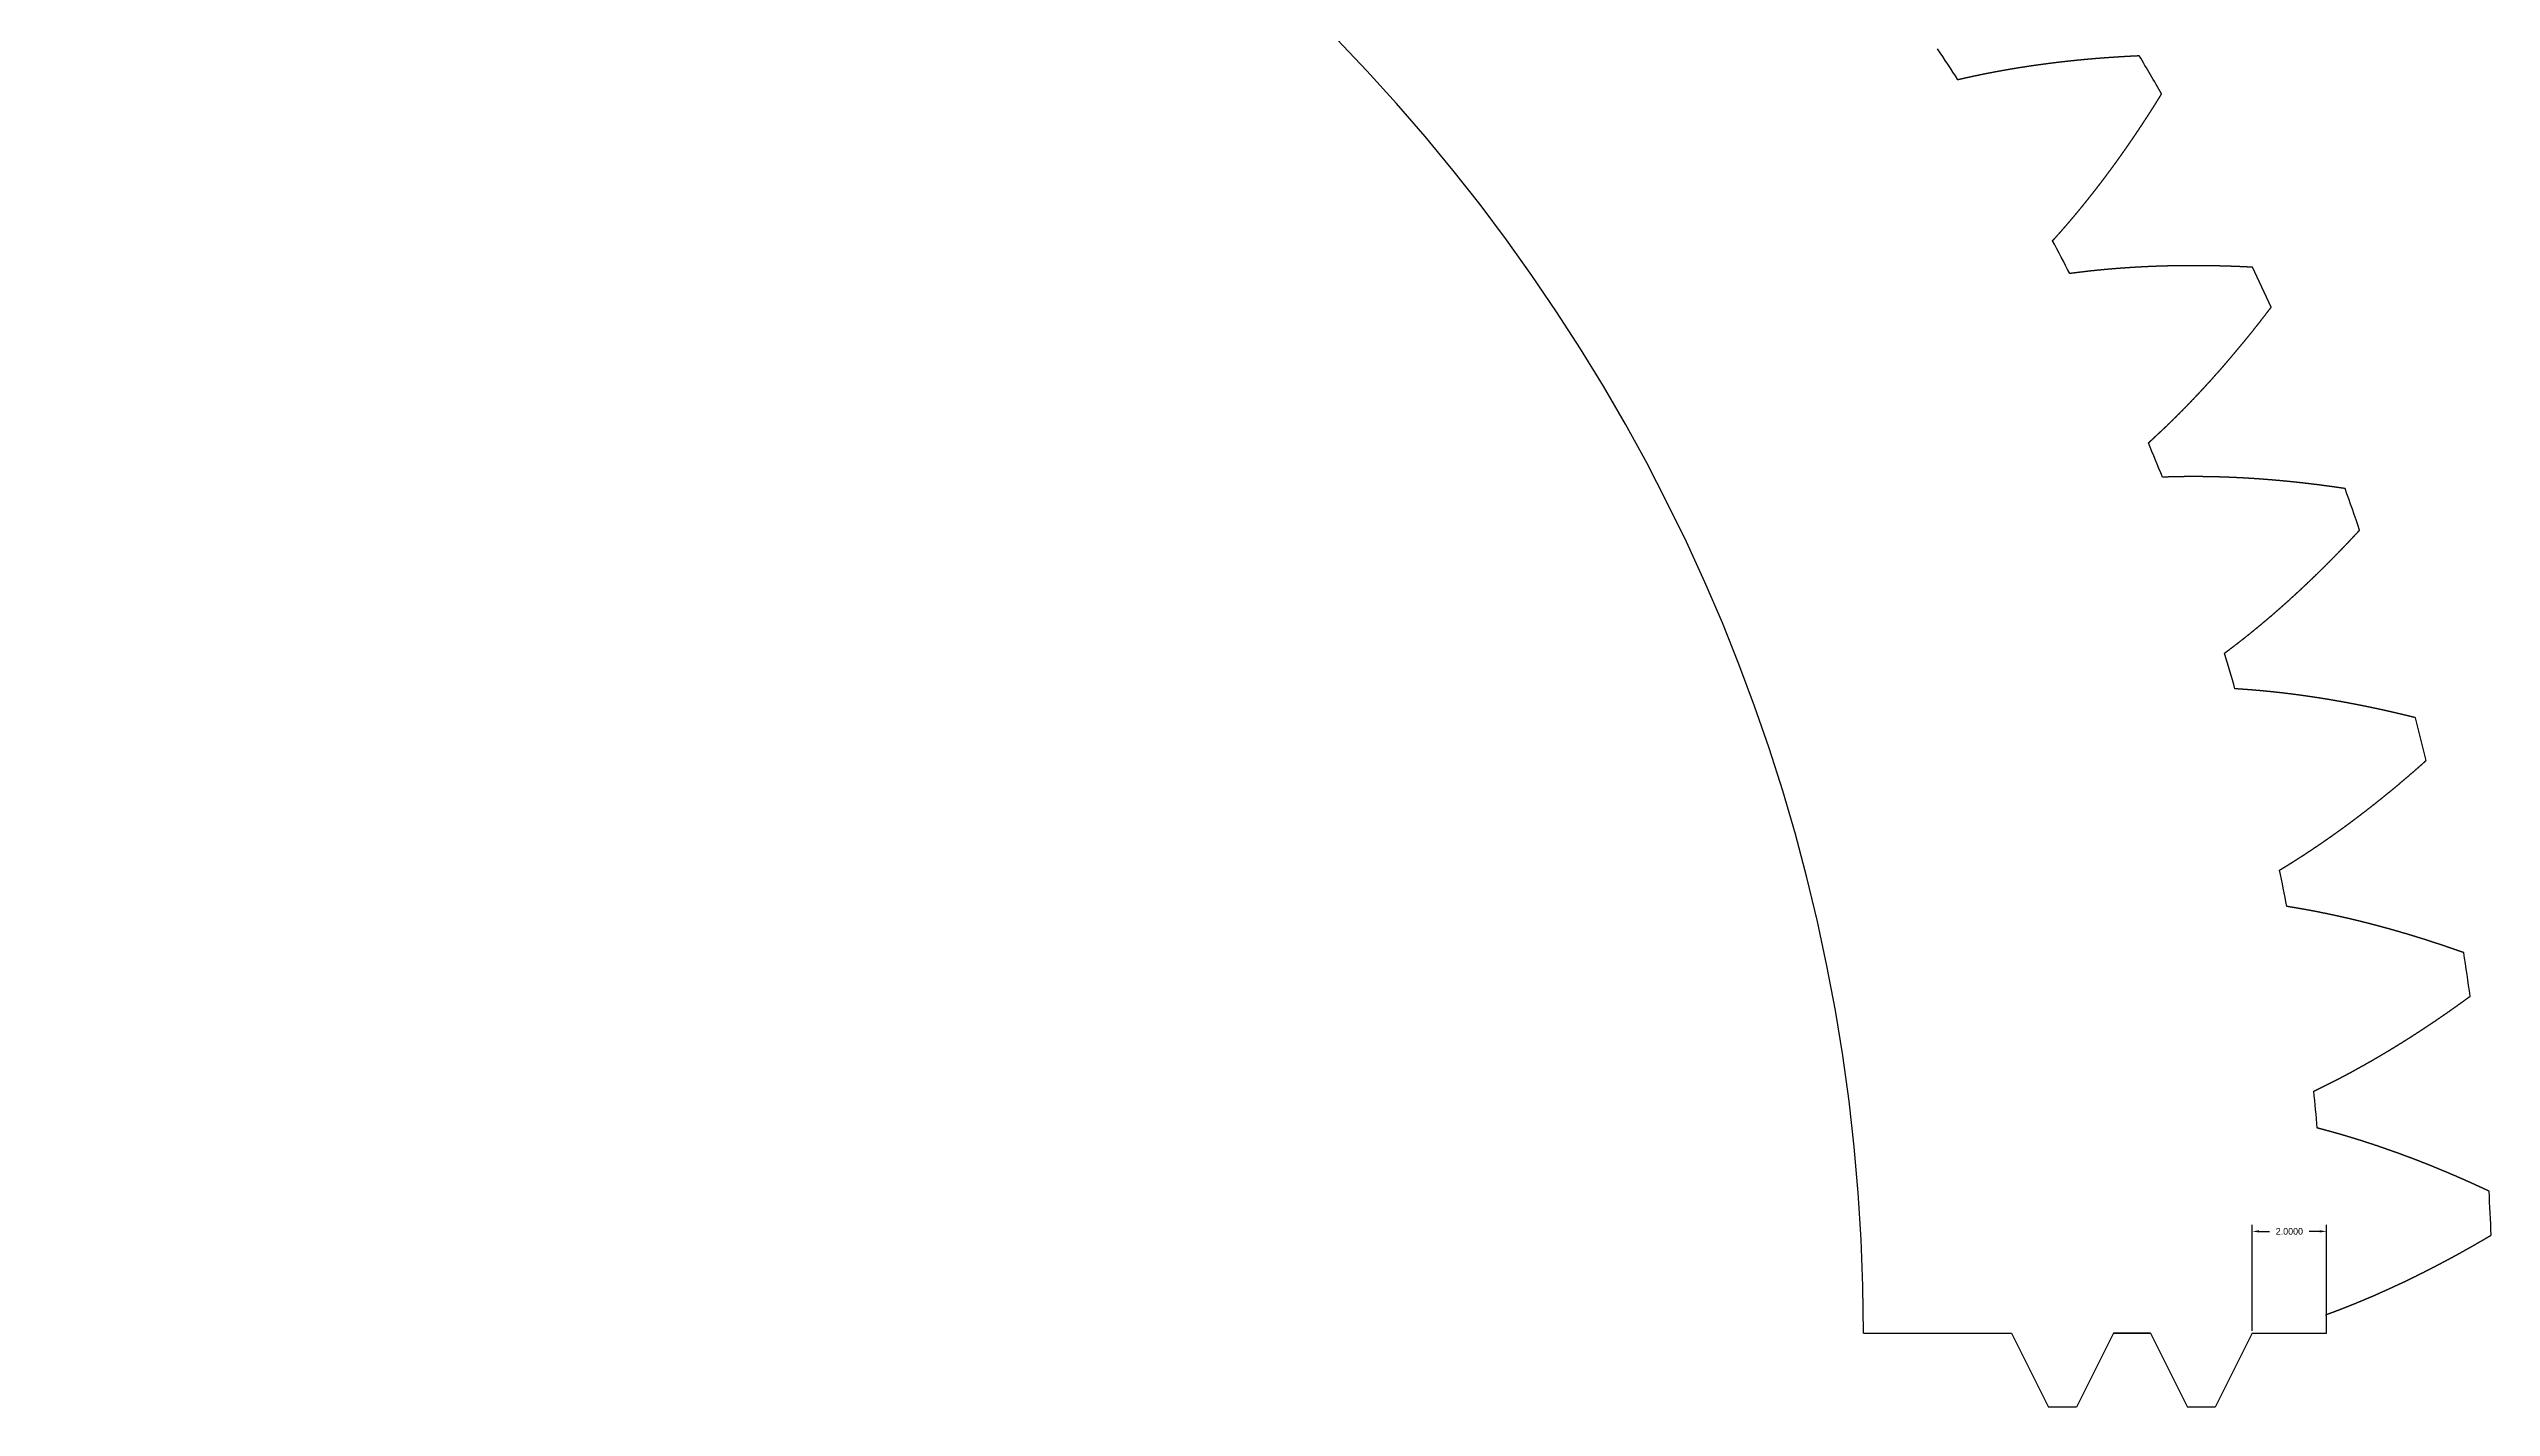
# Model space of a CAD drawing. Header units: millimetres. Extents: x -106 to 415, y -206 to 191.
# Drawn here: x -30.8 to 35.2, y -61.2 to -24.5 of the extents above; entities that cross this region are included whole.
import ezdxf

# ---------------------------------------------------------------- set-up
doc = ezdxf.new("R2010")
doc.units = ezdxf.units.MM
doc.header["$MEASUREMENT"] = 0

msp = doc.modelspace()

# ---------------------------------------------------------------- linework, layer by layer
at = {"linetype": 'Continuous'}
for p, q in [((28.70794, -59.12466), (28.70794, -56.26186)), ((28.88794, -56.44186), (29.17222, -56.44186)), ((30.52794, -56.44186), (30.24365, -56.44186)), ((30.70794, -59.12466), (30.70794, -56.26186)), ((18.20794, -59.18716), (22.20794, -59.18716)), ((22.20794, -59.18716), (23.20794, -61.18716)), ((24.95794, -59.18716), (23.95794, -61.18716)), ((25.95794, -59.18716), (24.95794, -59.18716)), ((24.95794, -59.18716), (25.95794, -59.18716)), ((25.95794, -59.18716), (26.95794, -61.18716)), ((28.70794, -59.18716), (27.70794, -61.18716)), ((28.70794, -59.18716), (30.70794, -59.18716)), ((23.95794, -61.18716), (23.20794, -61.18716)), ((27.70794, -61.18716), (26.95794, -61.18716))]:
    msp.add_line(p, q, dxfattribs=at)
for radius, start, end in [(50, 0.0000017, 177.2307675), (62.5, 32.7723624, 33.6891762), (67, 29.9530941, 30.969983), (62.5, 27.2339009, 28.1507147), (67, 24.4146326, 25.4315214), (62.5, 21.6954393, 22.6122532), (67, 18.8761711, 19.8930599), (62.5, 16.1569778, 17.0737916), (67, 13.3377095, 14.3545984), (62.5, 10.6185162, 11.5353301), (67, 7.799248, 8.8161368), (62.5, 5.0800547, 5.9968686), (67, 2.2607864, 3.2776753), (62.5, 0.0000001, 0.458407)]:
    msp.add_arc((-31.79206, -59.18716), radius, start, end)
for points in [[(25.65622, -24.7097), (25.63376, -24.71069), (25.58886, -24.71271), (25.52155, -24.71585), (25.43188, -24.72028), (25.31992, -24.72621), (25.20809, -24.73253), (25.0964, -24.73924), (24.98483, -24.74636), (24.8734, -24.75387), (24.76211, -24.76179), (24.65095, -24.77011), (24.53994, -24.77883), (24.42907, -24.78796), (24.31834, -24.7975), (24.20776, -24.80744), (24.09732, -24.8178), (23.98704, -24.82857), (23.8769, -24.83976), (23.76692, -24.85136), (23.6571, -24.86338), (23.54744, -24.87582), (23.43793, -24.88869), (23.32859, -24.90198), (23.21941, -24.91569), (23.1104, -24.92984), (23.00155, -24.94442), (22.89288, -24.95944), (22.78438, -24.97489), (22.67606, -24.99078), (22.56792, -25.00711), (22.45996, -25.02389), (22.35218, -25.04112), (22.24459, -25.0588), (22.13719, -25.07694), (22.02998, -25.09553), (21.92297, -25.11458), (21.81615, -25.13409), (21.70953, -25.15407), (21.60312, -25.17452), (21.49692, -25.19545), (21.39093, -25.21686), (21.28515, -25.23876), (21.1796, -25.26115), (21.07427, -25.28403), (20.96917, -25.3074), (20.88526, -25.32649), (20.82243, -25.34103), (20.78059, -25.35082), (20.75968, -25.35574)], [(23.31479, -29.70013), (23.32925, -29.68424), (23.35814, -29.65243), (23.40138, -29.60459), (23.45885, -29.54053), (23.53035, -29.46003), (23.60154, -29.3791), (23.6724, -29.29773), (23.74294, -29.21593), (23.81316, -29.1337), (23.88307, -29.05105), (23.95265, -28.96799), (24.02193, -28.88452), (24.09089, -28.80065), (24.15955, -28.71638), (24.2279, -28.63172), (24.29595, -28.54667), (24.36369, -28.46123), (24.43112, -28.37541), (24.49825, -28.28921), (24.56509, -28.20263), (24.63162, -28.11569), (24.69785, -28.02837), (24.76378, -27.94069), (24.82942, -27.85265), (24.89476, -27.76425), (24.95981, -27.6755), (25.02457, -27.5864), (25.08903, -27.49695), (25.1532, -27.40715), (25.21708, -27.31701), (25.28066, -27.22653), (25.34396, -27.13571), (25.40697, -27.04456), (25.46969, -26.95308), (25.53213, -26.86127), (25.59427, -26.76913), (25.65613, -26.67667), (25.71771, -26.58388), (25.779, -26.49078), (25.84, -26.39736), (25.90072, -26.30363), (25.96116, -26.20958), (26.02132, -26.11523), (26.08119, -26.02056), (26.14078, -25.92559), (26.18822, -25.84938), (26.22368, -25.79208), (26.24727, -25.75382), (26.25905, -25.73467)], [(28.71558, -30.41521), (28.69314, -30.41403), (28.64825, -30.4117), (28.58095, -30.40834), (28.49127, -30.40409), (28.37926, -30.39918), (28.26735, -30.39468), (28.15552, -30.39059), (28.04379, -30.3869), (27.93216, -30.38363), (27.82062, -30.38076), (27.70918, -30.37832), (27.59784, -30.37628), (27.48661, -30.37467), (27.37547, -30.37348), (27.26445, -30.3727), (27.15353, -30.37235), (27.04272, -30.37243), (26.93202, -30.37293), (26.82144, -30.37386), (26.71097, -30.37523), (26.60061, -30.37703), (26.49038, -30.37927), (26.38026, -30.38194), (26.27027, -30.38506), (26.1604, -30.38862), (26.05066, -30.39263), (25.94104, -30.39708), (25.83156, -30.40199), (25.72221, -30.40735), (25.613, -30.41317), (25.50392, -30.41946), (25.39498, -30.4262), (25.28619, -30.43342), (25.17754, -30.4411), (25.06904, -30.44926), (24.96068, -30.45789), (24.85248, -30.46701), (24.74443, -30.4766), (24.63654, -30.48669), (24.52882, -30.49726), (24.42125, -30.50834), (24.31386, -30.51993), (24.20664, -30.53203), (24.0996, -30.54464), (23.99273, -30.55776), (23.90737, -30.56866), (23.84343, -30.57707), (23.80084, -30.58277), (23.77955, -30.58565)], [(25.90344, -35.15636), (25.91937, -35.14195), (25.95119, -35.11307), (25.99885, -35.06963), (26.06223, -35.01142), (26.14117, -34.93819), (26.21983, -34.86451), (26.29822, -34.79036), (26.37633, -34.71575), (26.45416, -34.64068), (26.53171, -34.56516), (26.60899, -34.48921), (26.686, -34.41281), (26.76273, -34.33599), (26.8392, -34.25874), (26.91541, -34.18107), (26.99134, -34.10298), (27.06701, -34.02448), (27.14241, -33.94557), (27.21755, -33.86625), (27.29243, -33.78653), (27.36704, -33.70641), (27.44139, -33.62589), (27.51548, -33.54499), (27.58931, -33.46369), (27.66288, -33.38202), (27.73619, -33.29996), (27.80924, -33.21752), (27.88203, -33.13471), (27.95457, -33.05152), (28.02685, -32.96797), (28.09887, -32.88405), (28.17064, -32.79976), (28.24215, -32.71512), (28.31341, -32.63012), (28.38441, -32.54476), (28.45516, -32.45905), (28.52566, -32.37299), (28.5959, -32.28658), (28.66589, -32.19983), (28.73563, -32.11273), (28.80511, -32.0253), (28.87434, -31.93752), (28.94332, -31.84941), (29.01205, -31.76097), (29.08053, -31.6722), (29.13511, -31.60091), (29.17594, -31.5473), (29.2031, -31.5115), (29.21667, -31.49358)], [(31.21001, -36.38936), (31.18778, -36.38602), (31.14333, -36.37937), (31.07666, -36.36952), (30.98781, -36.35664), (30.8768, -36.34095), (30.76584, -36.32566), (30.65494, -36.3108), (30.54408, -36.29634), (30.43329, -36.28231), (30.32254, -36.2687), (30.21186, -36.25551), (30.10124, -36.24274), (29.99068, -36.23039), (29.88018, -36.21848), (29.76975, -36.20699), (29.65938, -36.19594), (29.54908, -36.18532), (29.43885, -36.17514), (29.32869, -36.16539), (29.21861, -36.15609), (29.10859, -36.14723), (28.99866, -36.13882), (28.8888, -36.13085), (28.77902, -36.12334), (28.66932, -36.11628), (28.5597, -36.10968), (28.45017, -36.10353), (28.34072, -36.09785), (28.23137, -36.09264), (28.1221, -36.08789), (28.01293, -36.08361), (27.90385, -36.07982), (27.79486, -36.0765), (27.68598, -36.07366), (27.5772, -36.07131), (27.46852, -36.06944), (27.35994, -36.06807), (27.25147, -36.06719), (27.14311, -36.06682), (27.03486, -36.06695), (26.92674, -36.0676), (26.81873, -36.06876), (26.71084, -36.07045), (26.60308, -36.07267), (26.49544, -36.07542), (26.40943, -36.07803), (26.34497, -36.08023), (26.30203, -36.0818), (26.28056, -36.08261)], [(27.9534, -40.83697), (27.97065, -40.82416), (28.00511, -40.79849), (28.05674, -40.75984), (28.12544, -40.70802), (28.21108, -40.64276), (28.29649, -40.57701), (28.38166, -40.51077), (28.46661, -40.44405), (28.55132, -40.37684), (28.6358, -40.30917), (28.72005, -40.24102), (28.80407, -40.17241), (28.88786, -40.10335), (28.97143, -40.03384), (29.05477, -39.96389), (29.13789, -39.8935), (29.22078, -39.82267), (29.30345, -39.7514), (29.38589, -39.67971), (29.46811, -39.60758), (29.55011, -39.53504), (29.63188, -39.46208), (29.71344, -39.3887), (29.79477, -39.31491), (29.87588, -39.24071), (29.95676, -39.16611), (30.03743, -39.09111), (30.11788, -39.01571), (30.1981, -38.93991), (30.27811, -38.86373), (30.3579, -38.78715), (30.43746, -38.71019), (30.51681, -38.63284), (30.59594, -38.55511), (30.67485, -38.477), (30.75354, -38.39852), (30.83201, -38.31967), (30.91027, -38.24044), (30.9883, -38.16085), (31.06612, -38.08089), (31.14372, -38.00057), (31.2211, -37.91989), (31.29826, -37.83885), (31.3752, -37.75745), (31.45193, -37.6757), (31.51314, -37.61002), (31.55895, -37.5606), (31.58944, -37.52758), (31.60468, -37.51106)], [(33.11619, -42.57636), (33.09439, -42.57089), (33.05079, -42.55999), (32.98539, -42.54375), (32.8982, -42.52235), (32.78922, -42.49602), (32.68025, -42.4701), (32.5713, -42.4446), (32.46236, -42.41951), (32.35343, -42.39485), (32.24452, -42.37061), (32.13563, -42.3468), (32.02675, -42.32342), (31.9179, -42.30046), (31.80907, -42.27794), (31.70026, -42.25585), (31.59148, -42.23419), (31.48272, -42.21298), (31.37398, -42.1922), (31.26528, -42.17187), (31.1566, -42.15199), (31.04796, -42.13255), (30.93935, -42.11357), (30.83077, -42.09504), (30.72223, -42.07696), (30.61372, -42.05935), (30.50525, -42.0422), (30.39683, -42.02551), (30.28844, -42.00929), (30.1801, -41.99355), (30.0718, -41.97827), (29.96355, -41.96348), (29.85534, -41.94917), (29.74719, -41.93535), (29.63909, -41.92202), (29.53104, -41.90918), (29.42305, -41.89683), (29.31511, -41.88499), (29.20723, -41.87365), (29.09941, -41.86281), (28.99166, -41.8525), (28.88397, -41.84271), (28.77636, -41.83344), (28.66881, -41.82472), (28.56134, -41.81652), (28.45394, -41.80887), (28.36807, -41.80317), (28.30371, -41.79913), (28.26081, -41.79655), (28.23937, -41.79529)], [(29.44554, -46.6889), (29.46394, -46.67781), (29.50072, -46.65559), (29.55584, -46.62211), (29.62922, -46.57716), (29.72076, -46.52047), (29.81211, -46.46327), (29.90328, -46.40556), (29.99427, -46.34735), (30.08507, -46.28863), (30.17569, -46.22942), (30.26612, -46.16973), (30.35637, -46.10955), (30.44644, -46.0489), (30.53633, -45.98778), (30.62603, -45.9262), (30.71555, -45.86416), (30.8049, -45.80166), (30.89406, -45.7387), (30.98303, -45.6753), (31.07183, -45.61145), (31.16045, -45.54716), (31.24888, -45.48243), (31.33713, -45.41726), (31.42521, -45.35167), (31.5131, -45.28565), (31.60081, -45.2192), (31.68834, -45.15233), (31.77569, -45.08505), (31.86285, -45.01735), (31.94984, -44.94924), (32.03664, -44.88072), (32.12327, -44.81179), (32.20971, -44.74247), (32.29597, -44.67274), (32.38205, -44.60261), (32.46795, -44.53209), (32.55367, -44.46118), (32.6392, -44.38988), (32.72455, -44.31819), (32.80973, -44.24611), (32.89471, -44.17365), (32.97952, -44.10082), (33.06414, -44.0276), (33.14858, -43.95401), (33.23284, -43.88005), (33.3001, -43.82058), (33.35046, -43.77581), (33.384, -43.74589), (33.40077, -43.73092)], [(34.41635, -48.91846), (34.39518, -48.91091), (34.35283, -48.89585), (34.28931, -48.87338), (34.20459, -48.84366), (34.09866, -48.80693), (33.9927, -48.77062), (33.88672, -48.73472), (33.78071, -48.69924), (33.67467, -48.66418), (33.56861, -48.62954), (33.46252, -48.59533), (33.35641, -48.56155), (33.25028, -48.52819), (33.14413, -48.49527), (33.03796, -48.46278), (32.93178, -48.43073), (32.82557, -48.39912), (32.71935, -48.36794), (32.61312, -48.33722), (32.50687, -48.30694), (32.40061, -48.27711), (32.29433, -48.24773), (32.18805, -48.2188), (32.08176, -48.19034), (31.97546, -48.16233), (31.86916, -48.13479), (31.76284, -48.10772), (31.65653, -48.08112), (31.55021, -48.05499), (31.44389, -48.02934), (31.33757, -48.00417), (31.23126, -47.97948), (31.12494, -47.95529), (31.01863, -47.93158), (30.91233, -47.90837), (30.80603, -47.88566), (30.69974, -47.86345), (30.59346, -47.84175), (30.48719, -47.82057), (30.38094, -47.7999), (30.2747, -47.77976), (30.16848, -47.76015), (30.06227, -47.74109), (29.95609, -47.72256), (29.84993, -47.70457), (29.76502, -47.69061), (29.70135, -47.68039), (29.6589, -47.67367), (29.63768, -47.67035)], [(30.36591, -52.65753), (30.3853, -52.64827), (30.42405, -52.6297), (30.48214, -52.60169), (30.55952, -52.56404), (30.6561, -52.51645), (30.75255, -52.46833), (30.84887, -52.41969), (30.94505, -52.37053), (31.04109, -52.32085), (31.137, -52.27067), (31.23277, -52.21998), (31.32841, -52.16879), (31.42391, -52.11712), (31.51928, -52.06496), (31.61451, -52.01232), (31.7096, -51.95921), (31.80456, -51.90562), (31.89938, -51.85157), (31.99406, -51.79705), (32.0886, -51.74207), (32.18301, -51.68663), (32.27728, -51.63073), (32.37141, -51.57439), (32.4654, -51.5176), (32.55925, -51.46037), (32.65297, -51.4027), (32.74654, -51.3446), (32.83998, -51.28606), (32.93327, -51.22709), (33.02643, -51.16769), (33.11944, -51.10787), (33.21231, -51.04762), (33.30504, -50.98696), (33.39763, -50.92588), (33.49007, -50.86439), (33.58238, -50.80249), (33.67454, -50.74018), (33.76656, -50.67747), (33.85843, -50.61435), (33.95016, -50.55083), (34.04174, -50.48692), (34.13318, -50.4226), (34.22448, -50.3579), (34.31563, -50.2928), (34.40663, -50.22732), (34.47931, -50.17462), (34.53376, -50.13492), (34.57004, -50.10838), (34.58816, -50.09509)], [(35.09834, -55.35643), (35.07799, -55.34687), (35.0373, -55.32779), (34.97624, -55.2993), (34.89478, -55.26154), (34.79289, -55.21476), (34.69093, -55.16839), (34.58891, -55.12243), (34.48682, -55.07688), (34.38466, -55.03175), (34.28244, -54.98704), (34.18015, -54.94275), (34.07779, -54.89888), (33.97538, -54.85544), (33.8729, -54.81243), (33.77036, -54.76985), (33.66777, -54.72769), (33.56511, -54.68598), (33.46239, -54.6447), (33.35962, -54.60386), (33.25679, -54.56347), (33.1539, -54.52352), (33.05096, -54.48403), (32.94797, -54.44498), (32.84492, -54.40639), (32.74182, -54.36826), (32.63867, -54.33058), (32.53547, -54.29338), (32.43222, -54.25664), (32.32892, -54.22037), (32.22557, -54.18457), (32.12218, -54.14926), (32.01874, -54.11443), (31.91526, -54.08009), (31.81173, -54.04623), (31.70816, -54.01287), (31.60455, -53.98001), (31.5009, -53.94765), (31.39721, -53.91579), (31.29348, -53.88444), (31.18972, -53.85362), (31.08592, -53.82332), (30.98209, -53.79355), (30.87822, -53.76433), (30.77432, -53.73564), (30.67039, -53.70749), (30.58723, -53.6854), (30.52484, -53.66907), (30.48324, -53.6583), (30.46244, -53.65294)], [(30.70594, -58.68712), (30.72613, -58.67978), (30.76649, -58.66504), (30.82701, -58.64277), (30.90766, -58.61275), (31.00839, -58.5747), (31.10903, -58.53612), (31.20959, -58.497), (31.31007, -58.45736), (31.41046, -58.41718), (31.51076, -58.37648), (31.61098, -58.33528), (31.71111, -58.29356), (31.81115, -58.25134), (31.91111, -58.20863), (32.01097, -58.16543), (32.11075, -58.12175), (32.21043, -58.07758), (32.31003, -58.03292), (32.40953, -57.9878), (32.50894, -57.9422), (32.60826, -57.89613), (32.70748, -57.84959), (32.80661, -57.8026), (32.90564, -57.75515), (33.00458, -57.70724), (33.10342, -57.65888), (33.20217, -57.61008), (33.30082, -57.56083), (33.39937, -57.51114), (33.49782, -57.46101), (33.59617, -57.41045), (33.69442, -57.35945), (33.79258, -57.30802), (33.89063, -57.25616), (33.98858, -57.20388), (34.08642, -57.15118), (34.18417, -57.09806), (34.28181, -57.04452), (34.37935, -56.99056), (34.47678, -56.93619), (34.5741, -56.88141), (34.67132, -56.82622), (34.76843, -56.77063), (34.86544, -56.71464), (34.96234, -56.65824), (35.03977, -56.6128), (35.0978, -56.57854), (35.13646, -56.55563), (35.15579, -56.54415)]]:
    msp.add_open_spline(points, degree=5)
for points in [[(28.88794, -56.41186), (28.88794, -56.47186), (28.70794, -56.44186)], [(30.52794, -56.41186), (30.52794, -56.47186), (30.70794, -56.44186)]]:
    msp.add_solid(points, dxfattribs=at)

# ---------------------------------------------------------------- texts
at = {"linetype": 'Continuous', "insert": (29.70794, -56.44186), "char_height": 0.18, "attachment_point": 5}
msp.add_mtext('\\A1;2.0000', dxfattribs=at)

doc.saveas('drawing.dxf')
